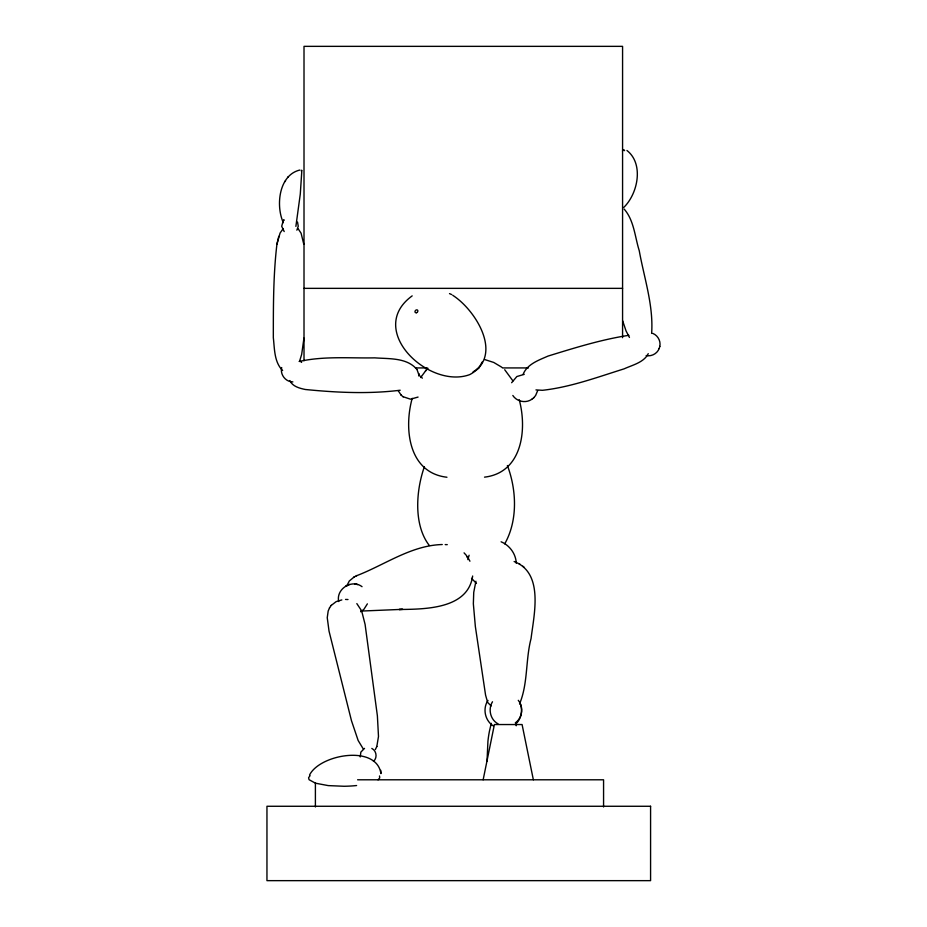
<?xml version="1.0" encoding="UTF-8"?>
<svg xmlns="http://www.w3.org/2000/svg" width="927" height="927" viewBox="0 0 927 927"><rect width="100%" height="100%" fill="white"/><g stroke="black" fill="none" stroke-linecap="round" stroke-linejoin="round"><path stroke-width="1.39" d="M419.271 375.864L416.999 369.56M659.781 346.524C661.009 341.171 657.846 335.389 652.759 333.396M472.654 576.003C467.961 609.178 425.018 609.166 399.097 609.502L402.7 609.34L360.846 611.078M283.187 228.61L280.047 233.117L276.918 244.241C273.245 275.226 273.349 306.536 273.326 337.706C274.624 348.749 274.079 362.028 282.631 370.51M380.927 773.605C376.64 744.254 319.792 754.311 309.548 775.042M651.635 333.43C653.593 305.377 644.161 278.054 639.248 250.696C634.868 236.849 634.091 220.313 624.08 208.981M281.692 367.555C279.884 374.531 285.655 381.994 292.886 381.912M303.952 338.123L301.669 354.346L299.583 361.275M295.887 226.397L300.29 194.044L301.843 170.498M412.202 398.332C403.708 428.853 408.598 472.84 446.953 477.243M475.91 581.252L473.743 592.341L473.349 603.755L475.354 626.525L485.574 695.123L487.648 702.423L491.136 705.968M483.141 779.804L494.404 724.543L522.086 724.543L533.361 779.804M419.097 373.801L418.911 375.945M276.918 244.241L278.772 236.35M490.904 724.937L489.433 731.206A115.469 115.411 0 0 0 487.926 741.322L487.173 758.124A140.394 140.336 0 0 0 487.243 761.032M482.179 361.982L478.853 368.031L473.06 371.912M376.86 746.444L375.331 749.526M490.835 725.065L491.322 723.338M646.165 355.574C651.53 356.733 657.37 353.546 659.224 348.378M659.167 348.587L659.827 346.35M467.799 559.595L469.12 555.238M346.547 586.362L349.294 580.997L354.102 577.034M537.625 390.754L535.574 395.574L533.651 397.799M301.275 170.974L301.611 170.255M648.251 353.639C643.987 362.469 632.365 365.064 624.103 368.853C597.289 377.231 570.522 387.196 542.457 390.302L535.957 389.908M424.381 466.745C416.084 490.209 413.303 524.891 429.328 545.493M283.129 221.032L281.704 226.292L284.195 231.565M299.896 170.035C278.853 174.913 275.562 205.748 283.338 222.677M367.382 603.859L363.894 609.329L360.696 611.785M492.492 701.762C487.869 709.051 490.313 719.781 498.066 723.871M329.583 607.764L328.181 611.009L327.243 617.683L329.039 631.16L351.472 720.696L358.146 740.488L363.372 749.109M523.048 374.473C527.104 364.114 538.749 360.186 548.042 356.072C574.578 347.915 601.264 339.549 628.761 335.331L628.877 335.331M376.802 746.571L378.494 736.455L377.382 715.818L365.087 624.369L361.646 610.87L356.837 603.604M487.973 700.43C482.457 708.529 484.937 720.569 493.21 725.829M511.634 382.724L516.837 376.547L524.242 374.346M622.481 150.939L623.755 149.618L624.601 150.672M285.006 181.622L285.551 180.788M287.729 177.451L288.193 176.744M331.217 605.447L336.107 601.658L341.831 599.92M329.479 607.903L331.298 605.319M425.481 371.032L427.938 368.274M420.673 377.567L426.49 369.641M283.627 220.371L284.056 219.792L282.723 221.576M296.849 230.186L298.251 226.258L297.521 222.063M519.549 703.917C528.1 683.663 525.47 659.804 531.055 638.576C534.033 614.184 544.056 573.013 514.126 561.53M516.339 723.419C521.472 718.228 523.025 710.047 520.174 703.326M412.179 295.875C365.192 329.931 429.247 389.78 469.804 374.578C504.334 356.014 475.922 310.174 452.77 295.319M479.132 367.104L476.802 369.56M623.767 207.428C637.834 193.824 644.114 163.905 626.953 150.487M373.465 761.391C377.579 757.962 376.605 750.754 371.82 748.425M504.717 543.848C517.88 520.673 516.675 490.035 507.393 465.528M515.285 722.909C522.411 717.915 523.72 707.011 518.274 700.314M310.058 775.679L308.575 777.741L309.073 779.7L315.516 783.211L328.228 785.598L344.033 786.27A140.394 54.287 20.1 0 0 353.175 785.853L356.605 785.54M512.828 395.481C516.779 401.623 525.794 403.558 531.785 399.294M378.054 779.85L379.711 777.904L379.514 775.945M531.635 399.421L533.848 397.637M362.04 586.687C351.912 578.761 335.806 588.981 338.703 601.553M356.258 575.852C384.612 565.041 411.09 545.343 442.249 544.531M353.546 577.347L356.837 575.54M364.531 748.39L360.858 752.098L360.221 756.965M418.065 397.069L410.499 399.189L403.025 396.698M345.898 585.899L347.567 585.215M348.031 585.018L349.537 584.392M299.131 361.495C323.859 355.91 349.583 358.343 374.751 357.857C388.888 358.958 406.86 357.405 416.93 369.433M484.52 477.15C522.052 472.712 527.37 429.815 519.213 399.688M400.197 390.232C368.795 394.137 336.675 392.619 305.238 389.479C299.525 388.274 292.445 386.455 289.827 380.568M345.528 599.433L347.984 599.526M466.745 556.814L467.811 556.745L466.745 556.652M304.01 288.355L622.573 288.355M415.505 367.926L427.092 367.926M502.388 367.926L528.448 367.926M357.602 779.792L603.57 779.792L603.57 806.965M445.203 544.601L447.266 544.647M354.914 583.998L356.408 584.311M356.605 584.358L357.752 584.601M484.566 359.514L493.755 362.457L501.762 367.219M449.502 293.604L451.704 294.589M501.113 541.797C509.699 545.354 515.98 553.964 516.258 563.315M519.016 563.57L519.896 564.184M522.805 566.223L523.917 567M476.466 583.489L471.53 578.286M398.1 390.557L401.159 395.122M400.962 394.96L403.175 396.826M299.885 360.881L301.611 362.411M464.068 552.863L466.698 555.76M298.112 228.702L301.101 233.245L303.813 244.334M420.649 376.13L422.306 378.204M504.705 369.711L512.932 380.893M467.868 557.428L469.931 561.217M629.456 337.44L626.084 331.009L622.689 320.916M515.655 723.825L516.188 725.76M380.765 770.291L380.985 773.118M622.573 337.683L622.573 46.35L304.01 46.35L304.01 360.73M315.4 782.655L315.4 806.965M650.58 806.27L266.953 806.27L266.953 880.65L650.58 880.65L650.58 806.27M416.559 312.7A1.622 1.251 -47.6 0 0 417.59 310.197A1.622 1.251 -47.6 0 0 415.122 311.066A1.622 1.251 -47.6 0 0 416.559 312.7"/></g></svg>
